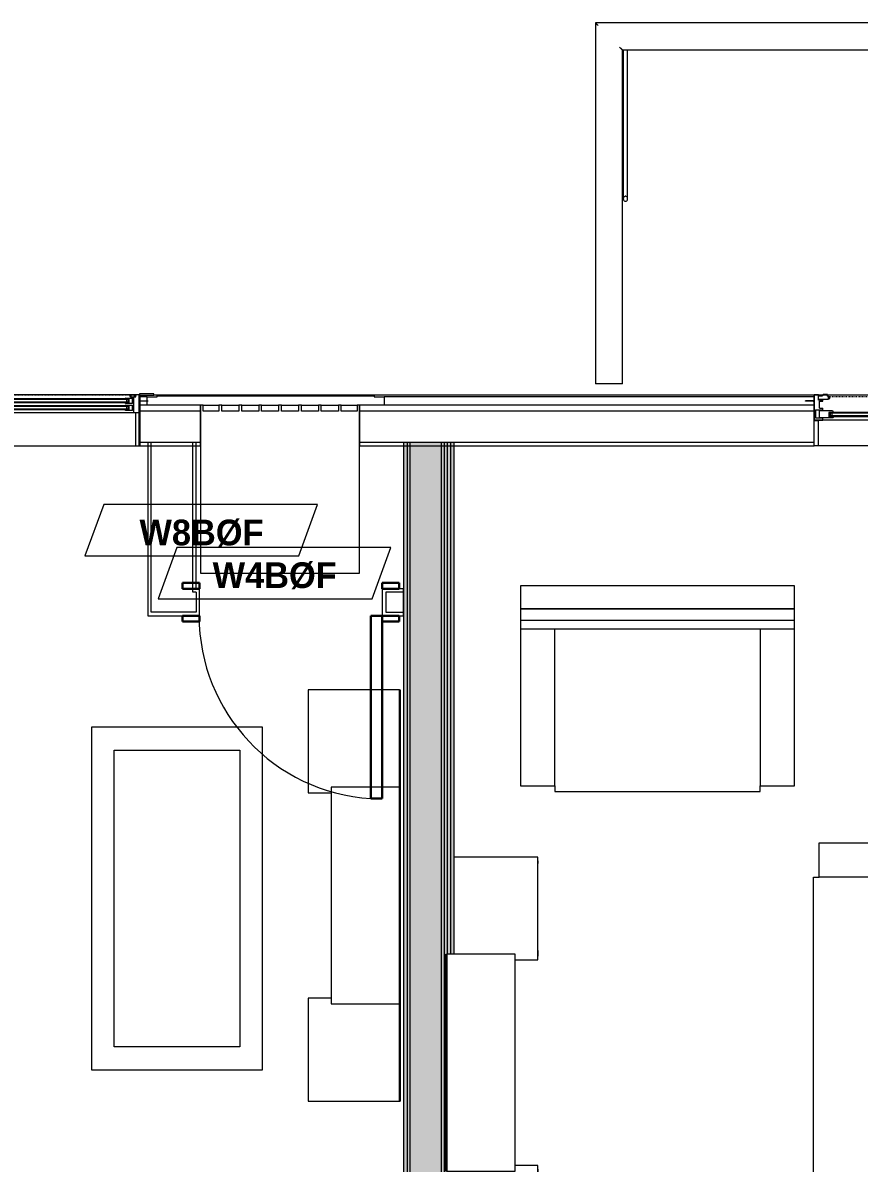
# Model space of a CAD drawing. Header units: inches. Extents: x -4010 to -1872, y 9846 to 12241.
# Drawn here: x -3275.5 to -3128.9, y 10716.9 to 10916.6 of the extents above; entities that cross this region are included whole.
import ezdxf

# ---------------------------------------------------------------- set-up
doc = ezdxf.new("R2010")
doc.units = ezdxf.units.IN
doc.header["$MEASUREMENT"] = 0
doc.linetypes.add('Dash', pattern=[0.25, 0.125, -0.125])
for name, color, linetype, lineweight in [('0-1', 7, 'Continuous', 5), ('0-2', 7, 'Continuous', 9), ('A-DETL-GENF-1', 7, 'Continuous', 9), ('A-DETL-GENF-2', 92, 'Continuous', 18), ('A-DETL-GENF-HDLN-1', 7, 'Dash', 9), ('A-DETL-GENF-HDLN-2', 1, 'Continuous', 18), ('A-DOOR', 31, 'Continuous', 18), ('A-DOOR-1', 7, 'Continuous', 9), ('A-DOOR-3', 31, 'Continuous', 9), ('A-DOOR-4', 31, 'Continuous', 30), ('A-DOOR-FRAM-1', 7, 'Continuous', 9), ('A-DOOR-FRAM-3', 31, 'Continuous', 30), ('A-FLOR-HRAL-1', 7, 'Continuous', 9), ('A-GENM-1', 7, 'Continuous', 9), ('A-GLAZ', 151, 'Continuous', 18), ('A-GLAZ-1', 10, 'Continuous', 30), ('A-GLAZ-2', 7, 'Continuous', 9), ('A-WALL', 113, 'Continuous', 18), ('A-WALL-1', 7, 'Continuous', 9), ('A-WALL-2', 250, 'Continuous', 18), ('A-WALL-3', 113, 'Continuous', 9), ('A-WALL-IDEN', 211, 'Continuous', 9), ('I-FURN', 30, 'Continuous', 9), ('I-WALL-1', 21, 'Continuous', 18), ('I-WALL-2', 241, 'Continuous', 5), ('I-WALL-3', 7, 'Continuous', 9), ('I-WALL-4', 2, 'Continuous', 9), ('S-BEAM-1', 7, 'Continuous', 9)]:
    doc.layers.add(name, color=color, linetype=linetype, lineweight=lineweight)
doc.styles.add('Century Gothic_B', font='GOTHICB.TTF', dxfattribs={"height": 4.5})

# ---------------------------------------------------------------- blocks, each defined once
blk = doc.blocks.new('Door-Sliding-Marvin-2_Panel_Patio_Door-Essential - ESSPD6068 - 3rd floor-3095062-UNITS PLANS - 3RD FLOOR')
at = {"layer": 'A-DETL-GENF-1'}
for p, q in [((-32.87, -2.97), (-32.87, -2.52)), ((-32.61, -2.97), (-32.61, -2.52))]:
    blk.add_line(p, q, dxfattribs=at)
at = {"layer": 'A-DETL-GENF-2'}
for p, q in [((-35.75, 4.44), (-35.06, 4.44)), ((-35.75, -0.03), (-35.75, 4.44)), ((-35.06, 4.44), (-35.06, -0.03)), ((35.06, 4.44), (35.75, 4.44)), ((35.06, -0.03), (35.06, 4.44)), ((35.75, 4.44), (35.75, -0.03)), ((-35.06, -0.03), (-35.75, -0.03)), ((-35.75, -0.06), (-34.25, -0.06)), ((-35.75, -4.53), (-35.75, -0.06)), ((-35.5, -0.5), (-34.39, -0.5)), ((-35.5, -1.88), (-35.5, -0.5)), ((-35.5, -1.88), (-34.25, -1.88)), ((-34.39, -0.5), (-34.25, -0.35)), ((-34.25, -0.06), (-34.25, -0.35)), ((-34.25, -1.88), (-34.25, -2.19)), ((35.75, -0.03), (35.06, -0.03)), ((-37.25, -3.44), (-37.25, -3.48)), ((-35.91, -3.44), (-37.25, -3.44)), ((-35.75, -3.48), (-37.25, -3.48)), ((-35.75, -3.33), (-35.91, -3.33)), ((-35.91, -3.44), (-35.91, -3.33)), ((-34.25, -3.56), (-35, -3.56)), ((-35, -3.56), (-35, -4.53)), ((-32.41, -2.19), (-34.81, -2.19)), ((-34.81, -2.19), (-34.81, -3.44)), ((-34.81, -3.44), (-32.46, -3.44)), ((-34.25, -3.44), (-34.25, -3.56)), ((-33.09, -2.38), (-32.34, -2.38)), ((-33.09, -3.13), (-33.09, -2.38)), ((-32.38, -3.13), (-33.09, -3.13)), ((-32.98, -2.52), (-32.98, -2.38)), ((-32.98, -2.97), (-32.98, -3.13)), ((-32.46, -3.44), (-32.38, -3.13)), ((-32.34, -2.25), (-32.41, -2.19)), ((-32.34, -2.38), (-32.34, -2.25)), ((-35, -4.53), (-35.75, -4.53))]:
    blk.add_line(p, q, dxfattribs=at)
at = {"layer": 'A-DETL-GENF-HDLN-1'}
blk.add_line((1.75, -4.19), (33.01, -4.19), dxfattribs=at)
at = {"layer": 'A-DETL-GENF-HDLN-2'}
for p, q in [((1.34, -0.5), (-0.88, -0.5)), ((-0.88, -0.5), (-0.88, -1.97)), ((-0.88, -1.75), (1.29, -1.75)), ((0.24, -2.07), (-0.88, -1.97)), ((-0.24, -1.83), (-0.43, -1.83)), ((-0.43, -1.83), (-0.43, -1.93)), ((-0.43, -1.93), (0.43, -2.01)), ((-0.24, -1.76), (-0.24, -1.83)), ((-0.24, -1.87), (-0.24, -1.95)), ((-0.24, -1.87), (0.87, -1.97)), ((0.24, -2.07), (0.24, -1.99)), ((0.66, -1.44), (0.66, -0.69)), ((0.66, -0.69), (1.41, -0.69)), ((1.37, -1.44), (0.66, -1.44)), ((0.77, -0.83), (0.77, -0.69)), ((0.77, -1.29), (0.77, -1.44)), ((0.87, -1.97), (0.87, -3.44)), ((0.88, -1.29), (0.88, -0.83)), ((1.14, -1.29), (1.14, -0.83)), ((1.29, -1.75), (1.37, -1.44)), ((1.41, -0.56), (1.34, -0.5)), ((1.41, -0.69), (1.41, -0.56)), ((32.41, -0.56), (32.47, -0.5)), ((32.41, -0.69), (32.41, -0.56)), ((33.16, -0.69), (32.41, -0.69)), ((32.52, -1.75), (32.44, -1.44)), ((32.44, -1.44), (33.16, -1.44)), ((32.47, -0.5), (34.84, -0.5)), ((34.84, -1.75), (32.52, -1.75)), ((32.68, -1.29), (32.68, -0.83)), ((32.93, -1.29), (32.93, -0.83)), ((33.04, -0.83), (33.04, -0.69)), ((33.04, -1.29), (33.04, -1.44)), ((33.16, -1.44), (33.16, -0.69)), ((35.75, -0.06), (34.25, -0.06)), ((34.25, -0.06), (34.25, -0.35)), ((34.39, -0.5), (34.25, -0.35)), ((35.5, -1.88), (34.25, -1.88)), ((34.25, -1.88), (34.25, -2.19)), ((35.5, -0.5), (34.39, -0.5)), ((34.84, -0.5), (34.84, -1.75)), ((35.5, -1.88), (35.5, -0.5)), ((35.75, -4.53), (35.75, -0.06)), ((-32.87, -2.97), (-32.87, -2.52)), ((-32.61, -2.97), (-32.61, -2.52)), ((-1.41, -2.25), (-1.34, -2.19)), ((-1.41, -2.38), (-1.41, -2.25)), ((-0.66, -2.38), (-1.41, -2.38)), ((-1.29, -3.44), (-1.38, -3.13)), ((-1.38, -3.13), (-0.66, -3.13)), ((-1.34, -2.19), (0.87, -2.19)), ((0.87, -3.44), (-1.29, -3.44)), ((-1.14, -2.97), (-1.14, -2.52)), ((-0.88, -2.97), (-0.88, -2.52)), ((-0.77, -2.52), (-0.77, -2.38)), ((-0.77, -2.97), (-0.77, -3.13)), ((-0.66, -3.13), (-0.66, -2.38)), ((-0.24, -4.3), (-0.24, -3.78)), ((-0.24, -3.78), (1.51, -3.78)), ((0.24, -2.11), (0.43, -2.11)), ((0.24, -2.18), (0.24, -2.11)), ((0.43, -2.11), (0.43, -2.01)), ((1.51, -3.78), (1.51, -3.9)), ((1.51, -3.9), (1.75, -3.9)), ((1.51, -3.94), (1.51, -4.3)), ((1.71, -3.94), (1.51, -3.94)), ((1.71, -4.08), (1.71, -3.94)), ((1.75, -3.9), (1.75, -4.19)), ((33.25, -3.9), (33.01, -3.9)), ((33.01, -3.9), (33.01, -4.19)), ((33.05, -3.94), (33.25, -3.94)), ((33.05, -4.08), (33.05, -3.94)), ((33.25, -3.78), (33.25, -3.9)), ((35, -3.78), (33.25, -3.78)), ((33.25, -3.94), (33.25, -4.3)), ((34.81, -2.19), (34.25, -2.19)), ((34.81, -3.44), (34.25, -3.44)), ((34.25, -3.44), (34.25, -3.56)), ((34.25, -3.56), (35, -3.56)), ((34.81, -2.19), (34.81, -3.44)), ((35, -3.56), (35, -4.53)), ((35.75, -3.33), (35.9, -3.33)), ((35.75, -3.48), (37.25, -3.48)), ((35.9, -3.44), (35.9, -3.33)), ((35.9, -3.44), (37.25, -3.44)), ((37.25, -3.44), (37.25, -3.48)), ((0.34, -4.3), (-0.24, -4.3)), ((0.6, -4.61), (0.34, -4.3)), ((1.35, -4.61), (0.6, -4.61)), ((1.35, -4.3), (1.51, -4.3)), ((1.35, -4.3), (1.35, -4.61)), ((1.64, -4.08), (1.64, -4.19)), ((1.64, -4.08), (1.71, -4.08)), ((1.75, -4.19), (1.64, -4.19)), ((33.01, -4.19), (33.12, -4.19)), ((33.12, -4.08), (33.05, -4.08)), ((33.12, -4.08), (33.12, -4.19)), ((33.41, -4.3), (33.25, -4.3)), ((33.41, -4.3), (33.41, -4.61)), ((33.41, -4.61), (34.16, -4.61)), ((34.16, -4.61), (34.42, -4.3)), ((34.42, -4.3), (35, -4.3)), ((35, -4.53), (35.75, -4.53))]:
    blk.add_line(p, q, dxfattribs=at)
at = {"layer": 'A-DOOR'}
for p, q in [((0.77, -0.69), (33.04, -0.69)), ((0.77, -0.83), (33.04, -0.83)), ((0.77, -1.29), (33.04, -1.29)), ((0.77, -1.44), (33.04, -1.44)), ((-32.98, -2.38), (-0.77, -2.38)), ((-32.98, -2.52), (-0.77, -2.52)), ((-32.98, -2.97), (-0.77, -2.97)), ((-32.98, -3.13), (-0.77, -3.13))]:
    blk.add_line(p, q, dxfattribs=at)
at = {"layer": 'A-DOOR-1'}
for p, q in [((-40.68, -4.44), (-35.75, -4.44)), ((-40.68, -4.69), (-40.68, -4.44)), ((-35.75, -4.69), (-40.68, -4.69)), ((-35.75, -4.53), (-35.75, -4.69))]:
    blk.add_line(p, q, dxfattribs=at)
at = {"layer": 'A-DOOR-FRAM-1'}
for p, q in [((-35.75, -0.06), (35.75, -0.06)), ((-35.75, -4.53), (-35.75, -0.06)), ((35.75, -0.06), (35.75, -4.53)), ((35.75, -4.53), (-35.75, -4.53))]:
    blk.add_line(p, q, dxfattribs=at)
blk = doc.blocks.new('Perforated Panel at Magic-Pak - hvac panel - 3rd floor-2505075-UNITS PLANS - 3RD FLOOR')
at = {"layer": 'A-GLAZ-2'}
for p, q in [((19.01, 4.44), (-19.01, 4.44)), ((-19.01, 4.37), (19.01, 4.37))]:
    blk.add_line(p, q, dxfattribs=at)
blk = doc.blocks.new('Window-Double_Hung-Marvin-Essential - ESDH3066 - 3rd floor-3033826-UNITS PLANS - 3RD FLOOR')
at = {"layer": 'A-DETL-GENF-HDLN-1'}
blk.add_line((16.1, 4.47), (-16.5, 4.47), dxfattribs=at)
at = {"layer": 'A-DETL-GENF-HDLN-2'}
for p, q in [((-17.75, 4.53), (-17.16, 4.53)), ((-17.75, 4.53), (-17.75, 1.44)), ((-17.08, 4.12), (-17.16, 4.53)), ((-17.08, 4.12), (-16.19, 4.12)), ((-16.85, 4.5), (-16.85, 4.12)), ((-16.3, 4.5), (-16.85, 4.5)), ((-16.38, 4.02), (-16.72, 4.02)), ((-16.72, 4.02), (-16.72, 1.44)), ((-16.38, 4.12), (-16.38, 4.02)), ((-16.3, 4.26), (-16.3, 4.5)), ((-16.18, 4.26), (-16.3, 4.26)), ((-16.19, 4.22), (-16.1, 4.22)), ((-16.19, 4.12), (-16.19, 4.22)), ((-16.18, 4.47), (-16.1, 4.47)), ((-16.18, 4.47), (-16.18, 4.26)), ((-16.1, 4.22), (-16.1, 4.47)), ((16.18, 4.47), (16.1, 4.47)), ((16.1, 4.22), (16.1, 4.47)), ((16.19, 4.22), (16.1, 4.22)), ((16.18, 4.47), (16.18, 4.26)), ((16.18, 4.26), (16.3, 4.26)), ((16.19, 4.12), (16.19, 4.22)), ((17.08, 4.12), (16.19, 4.12)), ((16.3, 4.26), (16.3, 4.5)), ((16.3, 4.5), (16.85, 4.5)), ((16.38, 4.12), (16.38, 4.02)), ((16.38, 4.02), (16.72, 4.02)), ((16.72, 4.02), (16.72, 1.44)), ((16.85, 4.5), (16.85, 4.12)), ((17.08, 4.12), (17.16, 4.53)), ((17.75, 4.53), (17.16, 4.53)), ((17.75, 4.53), (17.75, 1.44)), ((-19.25, 3.48), (-19.25, 3.44)), ((-17.75, 3.48), (-19.25, 3.48)), ((-19.25, 3.44), (-17.9, 3.44)), ((-17.9, 3.44), (-17.9, 3.33)), ((-17.9, 3.33), (-17.75, 3.33)), ((-15.34, 3.94), (-16.56, 3.94)), ((-16.56, 3), (-16.56, 3.94)), ((-16.56, 3), (-15.34, 3)), ((-15.34, 2.72), (-16.56, 2.72)), ((-16.56, 1.78), (-16.56, 2.72)), ((-15.94, 3.12), (-15.94, 3.84)), ((-15.94, 3.84), (-15.28, 3.84)), ((-15.28, 3.12), (-15.94, 3.12)), ((-15.94, 1.9), (-15.94, 2.62)), ((-15.94, 2.62), (-15.28, 2.62)), ((-15.84, 3.13), (-15.84, 3.82)), ((-15.84, 1.91), (-15.84, 2.6)), ((-15.54, 3.26), (-15.54, 3.7)), ((-15.54, 2.04), (-15.54, 2.48)), ((-15.34, 3.94), (-15.28, 3.88)), ((-15.34, 3), (-15.28, 3.06)), ((-15.34, 2.72), (-15.28, 2.66)), ((-15.28, 3.84), (-15.28, 3.88)), ((-15.28, 3.06), (-15.28, 3.12)), ((-15.28, 2.62), (-15.28, 2.66)), ((15.34, 3.94), (15.28, 3.88)), ((15.28, 3.84), (15.28, 3.88)), ((15.94, 3.84), (15.28, 3.84)), ((15.28, 3.06), (15.28, 3.12)), ((15.28, 3.12), (15.94, 3.12)), ((15.34, 3), (15.28, 3.06)), ((15.34, 2.72), (15.28, 2.66)), ((15.28, 2.62), (15.28, 2.66)), ((15.94, 2.62), (15.28, 2.62)), ((15.34, 3.94), (16.56, 3.94)), ((16.56, 3), (15.34, 3)), ((15.34, 2.72), (16.56, 2.72)), ((15.54, 3.26), (15.54, 3.7)), ((15.54, 2.04), (15.54, 2.48)), ((15.84, 3.13), (15.84, 3.82)), ((15.84, 1.91), (15.84, 2.6)), ((15.94, 3.12), (15.94, 3.84)), ((15.94, 1.9), (15.94, 2.62)), ((16.56, 3), (16.56, 3.94)), ((16.56, 1.78), (16.56, 2.72)), ((17.75, 3.48), (19.25, 3.48)), ((17.9, 3.33), (17.75, 3.33)), ((17.9, 3.44), (17.9, 3.33)), ((19.25, 3.44), (17.9, 3.44)), ((19.25, 3.48), (19.25, 3.44)), ((-16.72, 1.44), (-17.75, 1.44)), ((-17.13, 1.41), (-17.13, -4.44)), ((-16.56, 1.78), (-15.34, 1.78)), ((-15.28, 1.9), (-15.94, 1.9)), ((-15.34, 1.78), (-15.28, 1.84)), ((-15.28, 1.84), (-15.28, 1.9)), ((15.28, 1.84), (15.28, 1.9)), ((15.28, 1.9), (15.94, 1.9)), ((15.34, 1.78), (15.28, 1.84)), ((16.56, 1.78), (15.34, 1.78)), ((16.72, 1.44), (17.75, 1.44)), ((17.12, -4.44), (17.12, 1.41)), ((-17.13, -4.44), (-17.75, -4.44)), ((17.12, -4.44), (17.75, -4.44))]:
    blk.add_line(p, q, dxfattribs=at)
at = {"layer": 'A-GLAZ'}
for p, q in [((15.84, 3.82), (-15.84, 3.82)), ((15.84, 3.7), (-15.84, 3.7)), ((15.84, 3.26), (-15.84, 3.26)), ((15.84, 3.13), (-15.84, 3.13)), ((15.84, 2.6), (-15.84, 2.6)), ((15.84, 2.48), (-15.84, 2.48)), ((15.84, 2.04), (-15.84, 2.04)), ((15.84, 1.91), (-15.84, 1.91))]:
    blk.add_line(p, q, dxfattribs=at)
at = {"layer": 'A-GLAZ-1'}
for p, q in [((-17.75, 4.53), (-17.75, 1.44)), ((17.75, 1.44), (17.75, 4.53)), ((-17.75, 1.41), (-17.75, -4.44)), ((17.75, -4.44), (17.75, 1.41))]:
    blk.add_line(p, q, dxfattribs=at)
at = {"layer": 'A-GLAZ-2'}
for p, q in [((17.75, 4.53), (-17.75, 4.53)), ((20.27, 4.69), (17.75, 4.69)), ((17.75, 4.69), (17.75, 4.53)), ((17.75, 4.44), (20.27, 4.44)), ((20.27, 4.44), (20.27, 4.69)), ((-17.75, 1.44), (17.75, 1.44)), ((-17.75, -4.44), (17.75, -4.44))]:
    blk.add_line(p, q, dxfattribs=at)
blk = doc.blocks.new('V-Series_EWC4_SPVU_RFA_2015 - 2ND AND 3RD FLOOR-2226480-UNITS PLANS - 3RD FLOOR')
at = {"layer": 'A-GENM-1'}
for p, q in [((-3829.54, 11738.59), (-3858.97, 11738.59)), ((-3858.97, 11738.59), (-3858.97, 11738.15)), ((-3858.97, 11735.36), (-3858.97, 11738.15)), ((-3858.97, 11738.15), (-3857.97, 11738.15)), ((-3857.97, 11738.15), (-3857.97, 11735.36)), ((-3829.54, 11710.71), (-3829.54, 11738.59)), ((-3857.97, 11735.36), (-3858.97, 11735.36)), ((-3858.97, 11735.36), (-3858.97, 11734.86)), ((-3858.97, 11731.87), (-3858.97, 11734.86)), ((-3858.97, 11734.86), (-3857.97, 11734.86)), ((-3857.97, 11734.86), (-3857.97, 11731.87)), ((-3857.97, 11731.87), (-3858.97, 11731.87)), ((-3858.97, 11731.87), (-3858.97, 11731.37)), ((-3858.97, 11728.39), (-3858.97, 11731.37)), ((-3858.97, 11731.37), (-3857.97, 11731.37)), ((-3857.97, 11731.37), (-3857.97, 11728.39)), ((-3857.97, 11728.39), (-3858.97, 11728.39)), ((-3858.97, 11728.39), (-3858.97, 11727.89)), ((-3858.97, 11724.9), (-3858.97, 11727.89)), ((-3858.97, 11727.89), (-3857.97, 11727.89)), ((-3857.97, 11727.89), (-3857.97, 11724.9)), ((-3857.97, 11724.9), (-3858.97, 11724.9)), ((-3858.97, 11724.9), (-3858.97, 11724.4)), ((-3858.97, 11721.42), (-3858.97, 11724.4)), ((-3858.97, 11724.4), (-3857.97, 11724.4)), ((-3857.97, 11724.4), (-3857.97, 11721.42)), ((-3857.97, 11721.42), (-3858.97, 11721.42)), ((-3858.97, 11721.42), (-3858.97, 11720.92)), ((-3858.97, 11717.93), (-3858.97, 11720.92)), ((-3858.97, 11720.92), (-3857.97, 11720.92)), ((-3857.97, 11720.92), (-3857.97, 11717.93)), ((-3857.97, 11717.93), (-3858.97, 11717.93)), ((-3858.97, 11717.93), (-3858.97, 11717.43)), ((-3858.97, 11714.45), (-3858.97, 11717.43)), ((-3858.97, 11717.43), (-3857.97, 11717.43)), ((-3857.97, 11717.43), (-3857.97, 11714.45)), ((-3857.97, 11714.45), (-3858.97, 11714.45)), ((-3858.97, 11714.45), (-3858.97, 11713.95)), ((-3858.97, 11711.15), (-3858.97, 11713.95)), ((-3858.97, 11713.95), (-3857.97, 11713.95)), ((-3857.97, 11713.95), (-3857.97, 11711.15)), ((-3857.97, 11711.15), (-3858.97, 11711.15)), ((-3858.97, 11711.15), (-3858.97, 11710.71)), ((-3858.97, 11710.71), (-3829.54, 11710.71))]:
    blk.add_line(p, q, dxfattribs=at)
blk = doc.blocks.new('Railing - Baluster_01-2700443-UNITS PLANS - 3RD FLOOR')
at = {"layer": 'A-FLOR-HRAL-1'}
for p, q in [((-0.59, 1.18), (0.59, 1.18)), ((-0.59, 0.59), (-0.59, 1.18)), ((0.59, 1.18), (0.59, 0.59))]:
    blk.add_line(p, q, dxfattribs=at)
blk = doc.blocks.new('Railing - Railing-2700292-UNITS PLANS - 3RD FLOOR')
at = {"layer": 'A-FLOR-HRAL-1'}
for p, q in [((-3061.1, 10916.64), (-3175.15, 10916.64)), ((-3175.15, 10916.64), (-3175.15, 10853.39)), ((-3061.1, 10853.39), (-3061.1, 10916.64)), ((-3170.42, 10911.91), (-3065.82, 10911.91)), ((-3170.42, 10853.39), (-3170.42, 10911.91)), ((-3065.82, 10911.91), (-3065.82, 10853.39)), ((-3174.68, 10853.39), (-3175.15, 10853.39)), ((-3170.9, 10853.39), (-3174.68, 10853.39)), ((-3170.42, 10853.39), (-3170.9, 10853.39)), ((-3065.35, 10853.39), (-3065.82, 10853.39)), ((-3061.57, 10853.39), (-3065.35, 10853.39)), ((-3061.1, 10853.39), (-3061.57, 10853.39))]:
    blk.add_line(p, q, dxfattribs=at)
for points, knots in [([(-3175.15, 10916.64), (-3175.15, 10916.64), (-3175.14, 10916.63), (-3175.11, 10916.6), (-3175.09, 10916.58), (-3175.06, 10916.55), (-3175.03, 10916.52), (-3175, 10916.49), (-3174.96, 10916.46), (-3174.92, 10916.41), (-3174.89, 10916.38), (-3174.85, 10916.34), (-3174.78, 10916.27), (-3174.72, 10916.21), (-3174.68, 10916.17)], [0, 0, 0, 0, 0.166667, 0.25, 0.333333, 0.416667, 0.458333, 0.5, 0.583333, 0.666667, 0.708333, 0.75, 0.833333, 1, 1, 1, 1]), ([(-3061.1, 10916.64), (-3061.1, 10916.64), (-3061.11, 10916.63), (-3061.13, 10916.6), (-3061.16, 10916.58), (-3061.19, 10916.55), (-3061.22, 10916.52), (-3061.24, 10916.49), (-3061.28, 10916.46), (-3061.33, 10916.41), (-3061.36, 10916.38), (-3061.4, 10916.34), (-3061.47, 10916.27), (-3061.53, 10916.21), (-3061.57, 10916.17)], [0, 0, 0, 0, 0.166667, 0.25, 0.333333, 0.416667, 0.458333, 0.5, 0.583333, 0.666667, 0.708333, 0.75, 0.833333, 1, 1, 1, 1]), ([(-3170.9, 10912.39), (-3170.85, 10912.35), (-3170.79, 10912.28), (-3170.72, 10912.21), (-3170.67, 10912.16), (-3170.63, 10912.12), (-3170.6, 10912.09), (-3170.57, 10912.06), (-3170.54, 10912.03), (-3170.52, 10912.01), (-3170.49, 10911.98), (-3170.46, 10911.95), (-3170.43, 10911.92), (-3170.42, 10911.91), (-3170.42, 10911.91)], [0, 0, 0, 0, 0.166667, 0.25, 0.333333, 0.375, 0.416667, 0.5, 0.541667, 0.583333, 0.666667, 0.75, 0.833333, 1, 1, 1, 1]), ([(-3065.35, 10912.39), (-3065.39, 10912.35), (-3065.45, 10912.28), (-3065.53, 10912.21), (-3065.58, 10912.16), (-3065.61, 10912.12), (-3065.65, 10912.09), (-3065.68, 10912.06), (-3065.71, 10912.03), (-3065.73, 10912.01), (-3065.76, 10911.98), (-3065.79, 10911.95), (-3065.82, 10911.92), (-3065.82, 10911.92), (-3065.82, 10911.91)], [0, 0, 0, 0, 0.166667, 0.25, 0.333333, 0.375, 0.416667, 0.5, 0.541667, 0.583333, 0.666667, 0.75, 0.833333, 1, 1, 1, 1])]:
    blk.add_open_spline(points, degree=3, knots=knots, dxfattribs=at)
at = {"rotation": 180}
blk.add_blockref('Railing - Baluster_01-2700443-UNITS PLANS - 3RD FLOOR', (-3063.46, 10853.98), dxfattribs=at)
blk = doc.blocks.new('Walls 100 - Walls 1-2572300-UNITS PLANS - 3RD FLOOR')
at = {"layer": 'S-BEAM-1'}
for p, q in [((-3170.25, 10911.91), (-3170.25, 10885.82)), ((-3169.5, 10885.82), (-3169.5, 10911.91))]:
    blk.add_line(p, q, dxfattribs=at)
at = {"layer": 'S-BEAM-1', "flags": 128}
for points in [[(-3169.5, 10885.82), (-3169.51, 10885.92), (-3169.54, 10886.02), (-3169.6, 10886.1), (-3169.66, 10886.17), (-3169.74, 10886.22), (-3169.83, 10886.25), (-3169.92, 10886.25), (-3170.01, 10886.22), (-3170.09, 10886.17), (-3170.16, 10886.1), (-3170.21, 10886.02), (-3170.24, 10885.92), (-3170.25, 10885.82)], [(-3170.25, 10885.82), (-3170.24, 10885.71), (-3170.21, 10885.62), (-3170.16, 10885.53), (-3170.09, 10885.46), (-3170.01, 10885.41), (-3169.92, 10885.39), (-3169.83, 10885.39), (-3169.74, 10885.41), (-3169.66, 10885.46), (-3169.6, 10885.53), (-3169.54, 10885.62), (-3169.51, 10885.71), (-3169.5, 10885.82)]]:
    blk.add_lwpolyline(points, dxfattribs=at)
blk = doc.blocks.new('CTR - 1st Phase - Shell_rvt-1-UNITS PLANS - 3RD FLOOR')
at = {"layer": 'A-WALL-1'}
for p, q in [((-3253.7, 10849.64), (-3253.7, 10851.14)), ((-3253.7, 10851.14), (-3251.95, 10851.14)), ((-3251.95, 10851.39), (-3252.51, 10851.39)), ((-3251.95, 10851.14), (-3251.95, 10851.39)), ((-3136.81, 10851.39), (-3213.92, 10851.39)), ((-3213.92, 10851.39), (-3213.92, 10851.14)), ((-3213.92, 10851.14), (-3212.17, 10851.14)), ((-3212.17, 10851.14), (-3212.17, 10849.64)), ((-3244.32, 10849.64), (-3253.7, 10849.64)), ((-3244.32, 10842.51), (-3244.32, 10849.64)), ((-3212.17, 10849.64), (-3216.45, 10849.64)), ((-3216.45, 10849.64), (-3216.45, 10842.51)), ((-3255.03, 10848.39), (-3255.03, 10848.36)), ((-3136.81, 10846.98), (-3136.81, 10847.01)), ((-3255.03, 10842.51), (-3244.32, 10842.51)), ((-3216.45, 10842.51), (-3136.81, 10842.51)), ((-3066, 10842.51), (-3136.12, 10842.51))]:
    blk.add_line(p, q, dxfattribs=at)
at = {"layer": 'A-WALL-2'}
for p, q in [((-3253.7, 10851.14), (-3255.03, 10851.14)), ((-3136.81, 10851.14), (-3212.17, 10851.14)), ((-3253.7, 10849.64), (-3255.03, 10849.64)), ((-3136.81, 10849.64), (-3212.17, 10849.64)), ((-3244.32, 10848.64), (-3255.03, 10848.64)), ((-3136.81, 10848.64), (-3216.45, 10848.64)), ((-3244.32, 10843.14), (-3255.03, 10843.14)), ((-3136.81, 10843.14), (-3216.45, 10843.14))]:
    blk.add_line(p, q, dxfattribs=at)
at = {"layer": '0-2'}
for name, p in [('Railing - Railing-2700292-UNITS PLANS - 3RD FLOOR', (0, 0)), ('Walls 100 - Walls 1-2572300-UNITS PLANS - 3RD FLOOR', (0, 0)), ('Window-Double_Hung-Marvin-Essential - ESDH3066 - 3rd floor-3033826-UNITS PLANS - 3RD FLOOR', (-3272.78, 10846.95)), ('Perforated Panel at Magic-Pak - hvac panel - 3rd floor-2505075-UNITS PLANS - 3RD FLOOR', (-3232.94, 10846.95))]:
    blk.add_blockref(name, p, dxfattribs=at)
for name, p, rotation in [('Door-Sliding-Marvin-2_Panel_Patio_Door-Essential - ESSPD6068 - 3rd floor-3095062-UNITS PLANS - 3RD FLOOR', (-3101.06, 10846.95), 180), ('V-Series_EWC4_SPVU_RFA_2015 - 2ND AND 3RD FLOOR-2226480-UNITS PLANS - 3RD FLOOR', (-14955.04, 6990.67), 269.9999999999999)]:
    blk.add_blockref(name, p, dxfattribs=dict(at, rotation=rotation))
blk = doc.blocks.new('CTR - 1st Phase - Common Walls_rvt-1-UNITS PLANS - 3RD FLOOR')
at = {"layer": 'I-WALL-1'}
h = blk.add_hatch(color=256, dxfattribs=at)
h.paths.add_polyline_path([(-3199.89, 10457.54), (-3199.89, 10715.5), (-3200.51, 10715.5), (-3200.51, 10457.54)], flags=0)
h.paths.add_polyline_path([(-3199.89, 10753.5), (-3199.89, 10843.14), (-3200.51, 10843.14), (-3200.51, 10753.5), (-3200.37, 10753.5)], flags=0)
at = {"layer": 'I-WALL-2'}
h = blk.add_hatch(color=256, dxfattribs=at)
h.paths.add_polyline_path([(-3208.76, 10450.91), (-3208.14, 10450.91), (-3208.14, 10468.91), (-3208.76, 10468.91), (-3208.76, 10463.58)], flags=0)
h.paths.add_polyline_path([(-3208.76, 10475.54), (-3208.14, 10475.54), (-3208.14, 10843.14), (-3208.76, 10843.14), (-3208.76, 10476.16)], flags=0)
h = blk.add_hatch(color=256, dxfattribs=at)
h.paths.add_polyline_path([(-3208.14, 10451.54), (-3207.64, 10451.54), (-3207.64, 10469.54), (-3208.14, 10469.54), (-3208.14, 10463.58)], flags=0)
h.paths.add_polyline_path([(-3207.64, 10475.54), (-3207.64, 10843.14), (-3208.14, 10843.14), (-3208.14, 10475.54)], flags=0)
for points in [[(-3207.64, 10452.04), (-3202.14, 10452.04), (-3202.14, 10843.14), (-3207.64, 10843.14), (-3207.64, 10463.58)], [(-3202.14, 10457.54), (-3201.64, 10457.54), (-3201.64, 10843.14), (-3202.14, 10843.14), (-3202.14, 10463.58)], [(-3201.64, 10457.54), (-3201.14, 10457.54), (-3201.14, 10715.5), (-3201.32, 10715.5), (-3201.32, 10753.5), (-3201.14, 10753.5), (-3201.14, 10843.14), (-3201.64, 10843.14), (-3201.64, 10463.58)]]:
    blk.add_hatch(color=256, dxfattribs=at).paths.add_polyline_path(points, flags=0)
h = blk.add_hatch(color=256, dxfattribs=at)
h.paths.add_polyline_path([(-3201.14, 10457.54), (-3200.51, 10457.54), (-3200.51, 10715.5), (-3201.14, 10715.5), (-3201.14, 10463.58)], flags=0)
h.paths.add_polyline_path([(-3201.14, 10753.5), (-3200.51, 10753.5), (-3200.51, 10843.14), (-3201.14, 10843.14), (-3201.14, 10753.55)], flags=0)
at = {"layer": 'A-WALL-2'}
for p, q in [((-3208.14, 10843.14), (-3208.14, 10475.54)), ((-3207.64, 10843.14), (-3207.64, 10475.54)), ((-3202.14, 10843.14), (-3202.14, 10457.54)), ((-3201.64, 10843.14), (-3201.64, 10457.54)), ((-3201.14, 10843.14), (-3201.14, 10753.5)), ((-3200.51, 10843.14), (-3200.51, 10753.5))]:
    blk.add_line(p, q, dxfattribs=at)
at = {"layer": 'I-WALL-3'}
for p, q in [((-3199.89, 10843.14), (-3208.76, 10843.14)), ((-3208.76, 10843.14), (-3208.76, 10476.16)), ((-3199.89, 10753.5), (-3199.89, 10843.14))]:
    blk.add_line(p, q, dxfattribs=at)
blk = doc.blocks.new('Entertainment_Center_14771 - Entertainment_Center_14771-V10-UNITS PLANS - 3RD FLOOR')
at = {"layer": 'I-FURN'}
for p, q in [((-18, 10), (-36, 10)), ((-36, 10), (-36, -4.69)), ((-34.85, 10.03), (-35.34, 10.03)), ((-35.34, 10.03), (-35.34, 10)), ((-34.85, 10), (-34.85, 10.03)), ((-18.66, 10.03), (-19.66, 10.03)), ((-19.66, 10.03), (-19.66, 10)), ((-18.66, 10), (-18.66, 10.03)), ((-18, 6), (-18, 10)), ((36, 10), (18, 10)), ((18, 10), (18, 6)), ((18.66, 10.03), (18.66, 10)), ((19.66, 10.03), (18.66, 10.03)), ((19.66, 10), (19.66, 10.03)), ((35.34, 10.03), (34.85, 10.03)), ((34.85, 10.03), (34.85, 10)), ((35.34, 10), (35.34, 10.03)), ((36, -4.69), (36, 10)), ((19, 6), (-19, 6)), ((-19, 6), (-19, -6)), ((19, -6), (19, 6)), ((-19, -6), (19, -6)), ((-19, -6.12), (-19, -6)), ((-19, -6), (19, -6)), ((19, -6.12), (-19, -6.12)), ((19, -6), (19, -6.12))]:
    blk.add_line(p, q, dxfattribs=at)
blk = doc.blocks.new('Couch-Both_Arms-Generic - 1-1372852-UNITS PLANS - 3RD FLOOR')
at = {"layer": 'I-FURN'}
for p, q in [((-36, 18.5), (36, 18.5)), ((-36, 17.5), (-36, 18.5)), ((36, 18.5), (36, 17.5)), ((-42, 17.5), (-36, 17.5)), ((-42, -10), (-42, 17.5)), ((-36, 17.5), (-36, -10)), ((36, 17.5), (42, 17.5)), ((36, -10), (36, 17.5)), ((42, 17.5), (42, -10)), ((-42, -10), (42, -10)), ((-42, -13.5), (-42, -10)), ((-42, -11.5), (42, -11.5)), ((42, -10), (42, -13.5)), ((-42, -13.5), (42, -13.5)), ((-42, -17.5), (-42, -13.5)), ((42, -13.5), (-42, -13.5)), ((42, -13.5), (42, -17.5)), ((42, -17.5), (-42, -17.5))]:
    blk.add_line(p, q, dxfattribs=at)
blk = doc.blocks.new('Couch-Both_Arms-Generic - 2-1352635-UNITS PLANS - 3RD FLOOR')
at = {"layer": 'I-FURN'}
for p, q in [((24, 17.5), (-24, 17.5)), ((-24, 17.5), (-24, 13.5)), ((24, 13.5), (24, 17.5)), ((-24, 13.5), (24, 13.5)), ((24, 13.5), (-24, 13.5)), ((-24, 13.5), (-24, 10)), ((24, 10), (24, 13.5)), ((-24, 11.5), (24, 11.5)), ((-24, 10), (-24, -17.5)), ((-24, 10), (24, 10)), ((-18, -17.5), (-18, 10)), ((18, 10), (18, -17.5)), ((24, -17.5), (24, 10)), ((-24, -17.5), (-18, -17.5)), ((-18, -17.5), (-18, -18.5)), ((18, -18.5), (18, -17.5)), ((18, -17.5), (24, -17.5)), ((-18, -18.5), (18, -18.5))]:
    blk.add_line(p, q, dxfattribs=at)
blk = doc.blocks.new('Entertainment_Center_14771 - Entertainment_Center_14771-1352616-UNITS PLANS - 3RD FLOOR')
at = {"layer": 'I-FURN'}
for p, q in [((-36, 6.12), (-19, 6.12)), ((-36, 6), (-36, 6.12)), ((-19, 6), (-36, 6)), ((-19, 6), (-36, 6)), ((-36, 6), (-36, -10)), ((-19, 6.12), (19, 6.12)), ((-19, 6), (-19, 6.12)), ((19, 6), (-19, 6)), ((19, 6), (-19, 6)), ((-19, 6), (-19, -6)), ((19, 6.12), (36, 6.12)), ((19, 6.12), (19, 6)), ((36, 6), (19, 6)), ((19, -6), (19, 6)), ((36, 6), (19, 6)), ((36, 6), (36, 6.12)), ((36, -10), (36, 6)), ((-19, -6), (19, -6)), ((-18, -10), (-18, -6)), ((18, -6), (18, -10)), ((-36, -10), (-18, -10)), ((-35.34, -10), (-35.34, -10.03)), ((-35.34, -10.03), (-34.85, -10.03)), ((-34.85, -10.03), (-34.85, -10)), ((-19.66, -10), (-19.66, -10.03)), ((-19.66, -10.03), (-18.66, -10.03)), ((-18.66, -10.03), (-18.66, -10)), ((18, -10), (36, -10)), ((18.66, -10), (18.66, -10.03)), ((18.66, -10.03), (19.66, -10.03)), ((19.66, -10.03), (19.66, -10)), ((34.85, -10), (34.85, -10.03)), ((34.85, -10.03), (35.34, -10.03)), ((35.34, -10.03), (35.34, -10))]:
    blk.add_line(p, q, dxfattribs=at)
blk = doc.blocks.new('Table-Coffee - one-1352608-UNITS PLANS - 3RD FLOOR')
at = {"layer": 'I-FURN'}
for p, q in [((30.72, 18.75), (-29.28, 18.75)), ((-29.28, 18.75), (-29.28, -11.25)), ((30.72, -11.25), (30.72, 18.75)), ((-25.28, -7.25), (-25.28, 14.75)), ((-25.28, 14.75), (26.72, 14.75)), ((26.72, 14.75), (26.72, -7.25)), ((26.72, -7.25), (-25.28, -7.25)), ((-29.28, -11.25), (30.72, -11.25))]:
    blk.add_line(p, q, dxfattribs=at)
blk = doc.blocks.new('SWING - SINGLE - FLUSH - 32_ x 80_ - MAGIC PAK DOOR - ACOUSTICAL SEAL-3930378-UNITS PLANS - 3RD FLOOR')
at = {"layer": 'A-DOOR-3'}
blk.add_arc((16, -2.37), 32.07, 180, 266.4241, dxfattribs=at)
at = {"layer": 'A-DOOR-4'}
for p, q in [((14, -2.37), (14, -34.38)), ((16, -2.37), (14, -2.37)), ((16, -2.37), (16, -34.38)), ((16, -34.38), (14, -34.38))]:
    blk.add_line(p, q, dxfattribs=at)
at = {"layer": 'A-DOOR-FRAM-3'}
for p, q in [((-19, 2.38), (-19, 3.38)), ((-19, 3.38), (-16, 3.38)), ((-16, 2.38), (-19, 2.38)), ((-16, 3.38), (-16, 2.38)), ((16, 2.38), (16, 3.38)), ((16, 3.38), (19, 3.38)), ((19, 2.38), (16, 2.38)), ((19, 3.38), (19, 2.38)), ((-19, -2.37), (-16, -2.37)), ((-19, -3.37), (-19, -2.37)), ((-16, -3.37), (-19, -3.37)), ((-16, -2.37), (-16, -3.37)), ((16, -2.37), (19, -2.37)), ((16, -3.37), (16, -2.37)), ((19, -3.37), (16, -3.37)), ((19, -2.37), (19, -3.37))]:
    blk.add_line(p, q, dxfattribs=at)
blk = doc.blocks.new('Wall Tag - Arch Wall-3956453-UNITS PLANS - 3RD FLOOR')
at = {"layer": 'A-WALL-IDEN'}
for p, q in [((-0.3561, 0.0937), (-0.4244, -0.0937)), ((0.4244, 0.0937), (-0.3561, 0.0937)), ((0.3561, -0.0937), (0.4244, 0.0937)), ((-0.4244, -0.0937), (0.3561, -0.0937))]:
    blk.add_line(p, q, dxfattribs=at)

msp = doc.modelspace()

# ---------------------------------------------------------------- linework, layer by layer
at = {"layer": 'A-WALL'}
for p, q in [((-3252.94874, 10813.38481), (-3252.94874, 10843.13481)), ((-3245.69874, 10816.88481), (-3245.69874, 10843.13481)), ((-3245.07374, 10816.88481), (-3245.69874, 10816.88481)), ((-3211.88624, 10816.88481), (-3211.88624, 10813.38481)), ((-3208.76124, 10816.88481), (-3211.88624, 10816.88481)), ((-3245.07374, 10813.38481), (-3252.94874, 10813.38481)), ((-3211.88624, 10813.38481), (-3208.76124, 10813.38481))]:
    msp.add_line(p, q, dxfattribs=at)
at = {"layer": 'A-WALL-3'}
for p, q in [((-3244.51124, 10817.50981), (-3245.07374, 10817.50981)), ((-3244.51124, 10812.75981), (-3244.51124, 10817.50981)), ((-3208.76124, 10817.50981), (-3212.51124, 10817.50981)), ((-3212.51124, 10817.50981), (-3212.51124, 10812.75981)), ((-3208.76124, 10812.75981), (-3208.76124, 10817.50981)), ((-3245.07374, 10816.88481), (-3245.07374, 10813.38481)), ((-3245.07374, 10812.75981), (-3244.51124, 10812.75981)), ((-3212.51124, 10812.75981), (-3208.76124, 10812.75981))]:
    msp.add_line(p, q, dxfattribs=at)
at = {"layer": 'I-WALL-4'}
for p, q in [((-3253.57374, 10843.13481), (-3253.57374, 10812.75981)), ((-3245.07374, 10843.13481), (-3253.57374, 10843.13481)), ((-3245.07374, 10817.50981), (-3245.07374, 10843.13481)), ((-3253.57374, 10812.75981), (-3245.07374, 10812.75981))]:
    msp.add_line(p, q, dxfattribs=at)

# ---------------------------------------------------------------- block references
at = {"layer": '0-1'}
for name in ['CTR - 1st Phase - Common Walls_rvt-1-UNITS PLANS - 3RD FLOOR', 'CTR - 1st Phase - Shell_rvt-1-UNITS PLANS - 3RD FLOOR']:
    msp.add_blockref(name, (0, 0), dxfattribs=at)
at = {"layer": 'A-DOOR-3'}
msp.add_blockref('SWING - SINGLE - FLUSH - 32_ x 80_ - MAGIC PAK DOOR - ACOUSTICAL SEAL-3930378-UNITS PLANS - 3RD FLOOR', (-3228.51124, 10815.13481), dxfattribs=at)
at = {"layer": 'A-WALL-IDEN', "xscale": 47.99999999999997, "yscale": 47.99999999999997, "zscale": 47.99999999999997}
for p in [(-3244.19671, 10827.74047), (-3231.37432, 10820.26183)]:
    msp.add_blockref('Wall Tag - Arch Wall-3956453-UNITS PLANS - 3RD FLOOR', p, dxfattribs=at)
at = {"layer": 'I-FURN'}
msp.add_blockref('Couch-Both_Arms-Generic - 2-1352635-UNITS PLANS - 3RD FLOOR', (-3164.24874, 10800.49243), dxfattribs=at)
for name, p, rotation in [('Entertainment_Center_14771 - Entertainment_Center_14771-1352616-UNITS PLANS - 3RD FLOOR', (-3215.44874, 10763.76988), 269.9999999999737), ('Table-Coffee - one-1352608-UNITS PLANS - 3RD FLOOR', (-3252.1972, 10763.97874), 269.9999999999835), ('Couch-Both_Arms-Generic - 1-1372852-UNITS PLANS - 3RD FLOOR', (-3118.42374, 10730.99243), 89.99999999994378), ('Entertainment_Center_14771 - Entertainment_Center_14771-V10-UNITS PLANS - 3RD FLOOR', (-3195.19874, 10734.50269), 269.9999999999486)]:
    msp.add_blockref(name, p, dxfattribs=dict(at, rotation=rotation))

# ---------------------------------------------------------------- texts
at = {"layer": 'A-WALL-IDEN', "char_height": 4.5, "width": 26.058, "attachment_point": 1, "style": 'Century Gothic_B'}
for s, insert in [('W8BØF', (-3255.02059, 10829.61177)), ('W4BØF', (-3242.1982, 10822.13313))]:
    msp.add_mtext(s, dxfattribs=dict(at, insert=insert))

doc.saveas('drawing.dxf')
